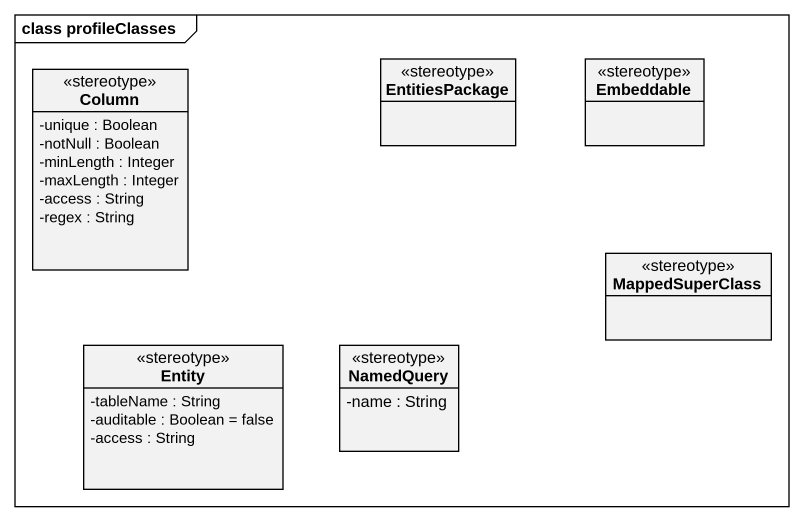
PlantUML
@startuml
mainframe class profileClasses
hide circle
hide empty members
skinparam classAttributeIconSize 0
class EntitiesPackage <<stereotype>>
class Embeddable <<stereotype>>
class Column <<stereotype>> {
  -unique : Boolean
  -notNull : Boolean
  -minLength : Integer
  -maxLength : Integer
  -access : String
  -regex : String
}
class MappedSuperClass <<stereotype>>
class "Entity" as Entity_ <<stereotype>> {
  -tableName : String
  -auditable : Boolean = false
  -access : String
}
class NamedQuery <<stereotype>> {
  -name : String
}
@enduml
